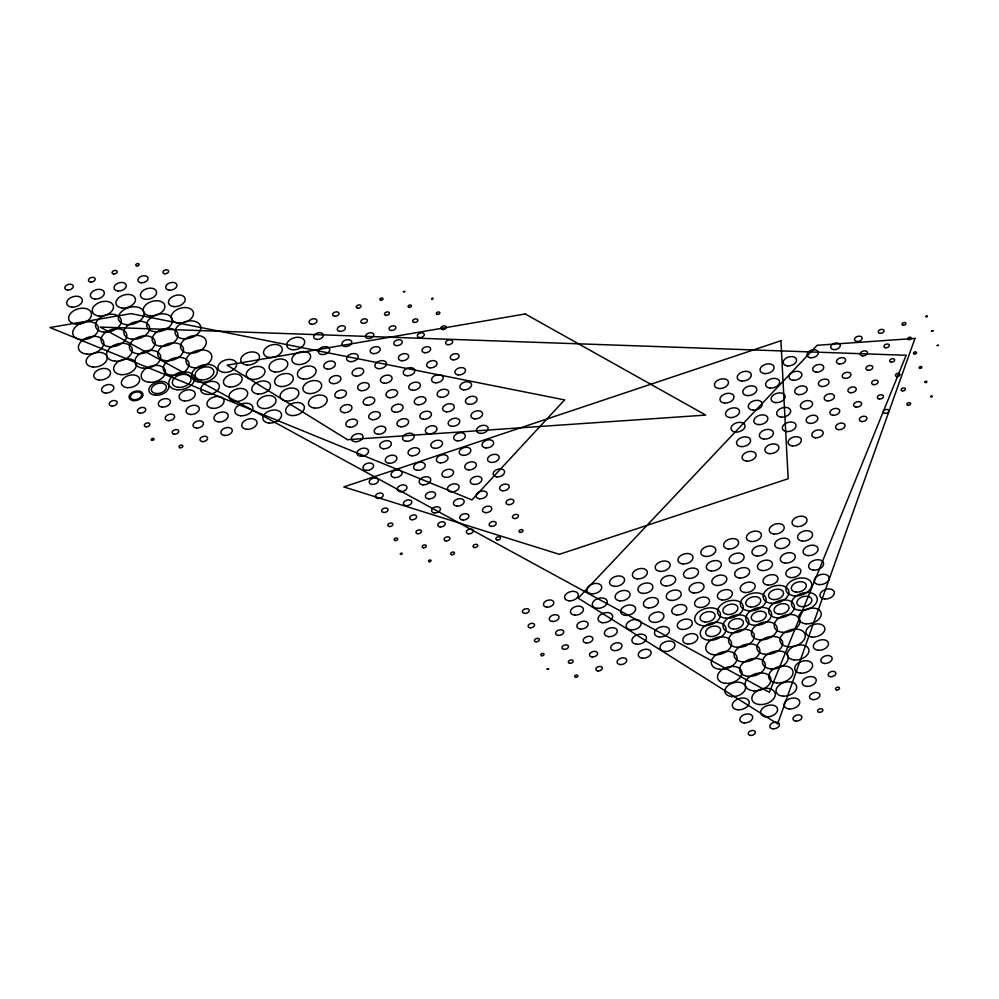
<?xml version="1.0" encoding="UTF-8"?>
<svg xmlns="http://www.w3.org/2000/svg" width="999" height="999" viewBox="0 0 999 999"><rect width="100%" height="100%" fill="white"/><g stroke="black" fill="none" stroke-linecap="round" stroke-linejoin="round"><path stroke-width="1.5" d="M403.434 291.745L405.02 291.458L403.446 291.671M400.312 553.958C403.259 555.981 402.272 550.986 400.324 553.908M431.68 298.801C434.253 300.349 432.942 296.341 431.68 298.801M547.115 669.218L548.751 668.918L547.127 669.13M925.761 316.546C928.258 318.406 927.584 313.848 925.773 316.496M924.899 382.118C927.509 384.428 927.497 378.921 924.899 382.055M931.493 331.044L933.041 330.719L931.493 331.044M930.618 396.603C933.103 398.376 932.367 393.968 930.618 396.553M937.212 345.529L938.386 345.317L937.212 345.529M914.972 338.424L777.634 723.888L578.209 598.151L817.182 345.267L914.972 338.424M906.13 355.282L769.367 692.295L100.212 327.073L906.13 355.282M564.585 399.887L471.953 499.912L49.95 327.535L131.044 313.636L564.585 399.887M780.918 340.746L343.806 486.913L559.328 554.333L788.161 478.746L780.918 340.746M525.224 313.961L227.135 365.172L347.465 439.697L705.756 415.097L525.224 313.961M164.785 273.751A2.935 1.898 -16.2 0 0 168.606 270.991A2.935 1.898 -16.2 0 0 163.961 270.579A2.935 1.898 -16.2 0 0 164.785 273.751M169.343 290.185A5.757 3.721 -16.2 0 0 176.86 284.752A5.757 3.721 -16.2 0 0 167.72 283.941A5.757 3.721 -16.2 0 0 169.343 290.185M173.901 306.606A8.591 5.544 -16.2 0 0 185.115 298.514A8.591 5.544 -16.2 0 0 171.491 297.315A8.591 5.544 -16.2 0 0 173.901 306.606M178.459 323.039A11.414 7.368 -16.2 0 0 193.369 312.275A11.414 7.368 -16.2 0 0 175.262 310.677A11.414 7.368 -16.2 0 0 178.459 323.039M183.379 338.761A13.212 8.529 -16.2 0 0 200.624 326.323A13.212 8.529 -16.2 0 0 179.67 324.463A13.212 8.529 -16.2 0 0 183.379 338.761M188.898 353.284A13.212 8.529 -16.2 0 0 206.144 340.834A13.212 8.529 -16.2 0 0 185.202 338.986A13.212 8.529 -16.2 0 0 188.898 353.284M194.43 367.807A13.212 8.529 -16.2 0 0 211.676 355.357A13.212 8.529 -16.2 0 0 190.722 353.496A13.212 8.529 -16.2 0 0 194.43 367.807M199.962 382.317A13.212 8.529 -16.2 0 0 217.195 369.867A13.212 8.529 -16.2 0 0 196.254 368.019A13.212 8.529 -16.2 0 0 199.962 382.317M136.863 265.896A1.723 1.111 -16.2 0 0 139.098 264.273A1.723 1.111 -16.2 0 0 136.376 264.023A1.723 1.111 -16.2 0 0 136.863 265.896M141.184 282.767A5.22 3.372 -16.2 0 0 148.002 277.859A5.22 3.372 -16.2 0 0 139.723 277.123A5.22 3.372 -16.2 0 0 141.184 282.767M145.667 299.363A8.292 5.357 -16.2 0 0 156.493 291.546A8.292 5.357 -16.2 0 0 143.344 290.384A8.292 5.357 -16.2 0 0 145.667 299.363M150.225 315.784A11.114 7.18 -16.2 0 0 164.735 305.319A11.114 7.18 -16.2 0 0 147.115 303.746A11.114 7.18 -16.2 0 0 150.225 315.784M155.045 331.718A13.212 8.529 -16.2 0 0 172.278 319.268A13.212 8.529 -16.2 0 0 151.336 317.42A13.212 8.529 -16.2 0 0 155.045 331.718M160.564 346.241A13.212 8.529 -16.2 0 0 177.81 333.791A13.212 8.529 -16.2 0 0 156.868 331.93A13.212 8.529 -16.2 0 0 160.564 346.241M166.096 360.751A13.212 8.529 -16.2 0 0 183.341 348.314A13.212 8.529 -16.2 0 0 162.387 346.453A13.212 8.529 -16.2 0 0 166.096 360.751M171.616 375.274A13.212 8.529 -16.2 0 0 188.861 362.824A13.212 8.529 -16.2 0 0 167.919 360.976A13.212 8.529 -16.2 0 0 171.616 375.274M177.148 389.785A13.212 8.529 -16.2 0 0 194.393 377.347A13.212 8.529 -16.2 0 0 173.439 375.487A13.212 8.529 -16.2 0 0 177.148 389.785M113.736 273.976A2.635 1.698 -16.2 0 0 117.17 271.503A2.635 1.698 -16.2 0 0 112.999 271.129A2.635 1.698 -16.2 0 0 113.736 273.976M117.994 290.996A6.331 4.083 -16.2 0 0 126.261 285.027A6.331 4.083 -16.2 0 0 116.221 284.141A6.331 4.083 -16.2 0 0 117.994 290.996M122.265 308.004A10.027 6.469 -16.2 0 0 135.352 298.564A10.027 6.469 -16.2 0 0 119.455 297.153A10.027 6.469 -16.2 0 0 122.265 308.004M126.698 324.675A13.212 8.529 -16.2 0 0 143.943 312.225A13.212 8.529 -16.2 0 0 123.002 310.364A13.212 8.529 -16.2 0 0 126.698 324.675M132.23 339.185A13.212 8.529 -16.2 0 0 149.475 326.748A13.212 8.529 -16.2 0 0 128.521 324.887A13.212 8.529 -16.2 0 0 132.23 339.185M137.762 353.708A13.212 8.529 -16.2 0 0 154.995 341.258A13.212 8.529 -16.2 0 0 134.053 339.41A13.212 8.529 -16.2 0 0 137.762 353.708M143.282 368.231A13.212 8.529 -16.2 0 0 160.527 355.781A13.212 8.529 -16.2 0 0 139.585 353.921A13.212 8.529 -16.2 0 0 143.282 368.231M149.063 382.242A12.475 8.054 -16.2 0 0 165.335 370.492A12.475 8.054 -16.2 0 0 145.567 368.743A12.475 8.054 -16.2 0 0 149.063 382.242M155.357 395.254A10.227 6.606 -16.2 0 0 168.706 385.614A10.227 6.606 -16.2 0 0 152.485 384.178A10.227 6.606 -16.2 0 0 155.357 395.254M90.634 282.03A3.484 2.248 -16.2 0 0 95.18 278.746A3.484 2.248 -16.2 0 0 89.66 278.259A3.484 2.248 -16.2 0 0 90.634 282.03M94.905 299.038A7.18 4.633 -16.2 0 0 104.271 292.27A7.18 4.633 -16.2 0 0 92.882 291.258A7.18 4.633 -16.2 0 0 94.905 299.038M99.163 316.046A10.877 7.018 -16.2 0 0 113.362 305.806A10.877 7.018 -16.2 0 0 96.116 304.27A10.877 7.018 -16.2 0 0 99.163 316.046M103.896 332.143A13.212 8.529 -16.2 0 0 121.141 319.705A13.212 8.529 -16.2 0 0 100.187 317.844A13.212 8.529 -16.2 0 0 103.896 332.143M109.415 346.665A13.212 8.529 -16.2 0 0 126.661 334.215A13.212 8.529 -16.2 0 0 105.719 332.355A13.212 8.529 -16.2 0 0 109.415 346.665M114.947 361.176A13.212 8.529 -16.2 0 0 132.193 348.738A13.212 8.529 -16.2 0 0 111.239 346.878A13.212 8.529 -16.2 0 0 114.947 361.176M121.004 374.637A11.638 7.517 -16.2 0 0 136.201 363.673A11.638 7.517 -16.2 0 0 117.745 362.038A11.638 7.517 -16.2 0 0 121.004 374.637M127.298 387.649A9.403 6.069 -16.2 0 0 139.573 378.783A9.403 6.069 -16.2 0 0 124.663 377.46A9.403 6.069 -16.2 0 0 127.298 387.649M133.591 400.649A7.168 4.62 -16.2 0 0 142.944 393.906A7.168 4.62 -16.2 0 0 131.581 392.894A7.168 4.62 -16.2 0 0 133.591 400.649M67.532 290.072A4.333 2.797 -16.2 0 0 73.189 285.989A4.333 2.797 -16.2 0 0 66.321 285.377A4.333 2.797 -16.2 0 0 67.532 290.072M71.803 307.08A8.029 5.182 -16.2 0 0 82.28 299.513A8.029 5.182 -16.2 0 0 69.543 298.389A8.029 5.182 -16.2 0 0 71.803 307.08M76.061 324.101A11.726 7.567 -16.2 0 0 91.371 313.049A11.726 7.567 -16.2 0 0 72.777 311.401A11.726 7.567 -16.2 0 0 76.061 324.101M81.081 339.61A13.212 8.529 -16.2 0 0 98.327 327.173A13.212 8.529 -16.2 0 0 77.385 325.312A13.212 8.529 -16.2 0 0 81.081 339.61M86.663 354.033A13.049 8.429 -16.2 0 0 103.709 341.733A13.049 8.429 -16.2 0 0 83.004 339.897A13.049 8.429 -16.2 0 0 86.663 354.033M92.957 367.033A10.814 6.981 -16.2 0 0 107.068 356.843A10.814 6.981 -16.2 0 0 89.922 355.332A10.814 6.981 -16.2 0 0 92.957 367.033M99.251 380.045A8.579 5.532 -16.2 0 0 110.439 371.965A8.579 5.532 -16.2 0 0 96.841 370.754A8.579 5.532 -16.2 0 0 99.251 380.045M105.544 393.057A6.344 4.096 -16.2 0 0 113.811 387.075A6.344 4.096 -16.2 0 0 103.759 386.188A6.344 4.096 -16.2 0 0 105.544 393.057M111.826 406.056A4.108 2.647 -16.2 0 0 117.183 402.197A4.108 2.647 -16.2 0 0 110.677 401.623A4.108 2.647 -16.2 0 0 111.826 406.056M292.557 349.737A9.216 5.957 -16.2 0 0 304.595 341.059A9.216 5.957 -16.2 0 0 289.972 339.76A9.216 5.957 -16.2 0 0 292.557 349.737M297.952 364.523A9.603 6.206 -16.2 0 0 310.489 355.469A9.603 6.206 -16.2 0 0 295.267 354.121A9.603 6.206 -16.2 0 0 297.952 364.523M303.484 379.033A9.603 6.206 -16.2 0 0 316.021 369.98A9.603 6.206 -16.2 0 0 300.786 368.631A9.603 6.206 -16.2 0 0 303.484 379.033M309.003 393.556A9.603 6.206 -16.2 0 0 321.553 384.503A9.603 6.206 -16.2 0 0 306.318 383.154A9.603 6.206 -16.2 0 0 309.003 393.556M314.535 408.067A9.603 6.206 -16.2 0 0 327.073 399.026A9.603 6.206 -16.2 0 0 311.838 397.664A9.603 6.206 -16.2 0 0 314.535 408.067M269.618 357.467A9.603 6.206 -16.2 0 0 282.155 348.426A9.603 6.206 -16.2 0 0 266.92 347.065A9.603 6.206 -16.2 0 0 269.618 357.467M275.137 371.99A9.603 6.206 -16.2 0 0 287.687 362.937A9.603 6.206 -16.2 0 0 272.452 361.588A9.603 6.206 -16.2 0 0 275.137 371.99M280.669 386.513A9.603 6.206 -16.2 0 0 293.207 377.46A9.603 6.206 -16.2 0 0 277.984 376.111A9.603 6.206 -16.2 0 0 280.669 386.513M286.201 401.024A9.603 6.206 -16.2 0 0 298.738 391.97A9.603 6.206 -16.2 0 0 283.504 390.621A9.603 6.206 -16.2 0 0 286.201 401.024M291.72 415.547A9.603 6.206 -16.2 0 0 304.27 406.493A9.603 6.206 -16.2 0 0 289.036 405.144A9.603 6.206 -16.2 0 0 291.72 415.547M246.803 364.947A9.603 6.206 -16.2 0 0 259.353 355.894A9.603 6.206 -16.2 0 0 244.118 354.545A9.603 6.206 -16.2 0 0 246.803 364.947M252.335 379.458A9.603 6.206 -16.2 0 0 264.872 370.404A9.603 6.206 -16.2 0 0 249.638 369.056A9.603 6.206 -16.2 0 0 252.335 379.458M257.867 393.981A9.603 6.206 -16.2 0 0 270.404 384.927A9.603 6.206 -16.2 0 0 255.17 383.579A9.603 6.206 -16.2 0 0 257.867 393.981M263.386 408.504A9.603 6.206 -16.2 0 0 275.924 399.45A9.603 6.206 -16.2 0 0 260.702 398.102A9.603 6.206 -16.2 0 0 263.386 408.504M268.918 423.014A9.603 6.206 -16.2 0 0 281.456 413.961A9.603 6.206 -16.2 0 0 266.221 412.612A9.603 6.206 -16.2 0 0 268.918 423.014M224.001 372.415A9.603 6.206 -16.2 0 0 236.538 363.361A9.603 6.206 -16.2 0 0 221.303 362.013A9.603 6.206 -16.2 0 0 224.001 372.415M229.52 386.938A9.603 6.206 -16.2 0 0 242.07 377.884A9.603 6.206 -16.2 0 0 226.835 376.536A9.603 6.206 -16.2 0 0 229.52 386.938M235.052 401.448A9.603 6.206 -16.2 0 0 247.59 392.395A9.603 6.206 -16.2 0 0 232.355 391.046A9.603 6.206 -16.2 0 0 235.052 401.448M240.684 415.759A9.291 5.994 -16.2 0 0 252.809 407.005A9.291 5.994 -16.2 0 0 238.087 405.694A9.291 5.994 -16.2 0 0 240.684 415.759M246.703 429.308A7.855 5.07 -16.2 0 0 256.955 421.903A7.855 5.07 -16.2 0 0 244.505 420.804A7.855 5.07 -16.2 0 0 246.703 429.308M201.186 379.882A9.603 6.206 -16.2 0 0 213.724 370.841A9.603 6.206 -16.2 0 0 198.501 369.48A9.603 6.206 -16.2 0 0 201.186 379.882M206.718 394.405A9.603 6.206 -16.2 0 0 219.256 385.352A9.603 6.206 -16.2 0 0 204.021 384.003A9.603 6.206 -16.2 0 0 206.718 394.405M212.537 408.354A8.754 5.657 -16.2 0 0 223.963 400.099A8.754 5.657 -16.2 0 0 210.077 398.863A8.754 5.657 -16.2 0 0 212.537 408.354M218.544 421.903A7.33 4.733 -16.2 0 0 228.109 414.997A7.33 4.733 -16.2 0 0 216.496 413.973A7.33 4.733 -16.2 0 0 218.544 421.903M224.563 435.452A5.894 3.796 -16.2 0 0 232.255 429.907A5.894 3.796 -16.2 0 0 222.914 429.071A5.894 3.796 -16.2 0 0 224.563 435.452M178.384 387.362A9.603 6.206 -16.2 0 0 190.921 378.309A9.603 6.206 -16.2 0 0 175.687 376.96A9.603 6.206 -16.2 0 0 178.384 387.362M184.378 400.949A8.229 5.307 -16.2 0 0 195.117 393.194A8.229 5.307 -16.2 0 0 182.068 392.033A8.229 5.307 -16.2 0 0 184.378 400.949M190.397 414.498A6.793 4.383 -16.2 0 0 199.263 408.091A6.793 4.383 -16.2 0 0 188.486 407.142A6.793 4.383 -16.2 0 0 190.397 414.498M196.416 428.047A5.357 3.459 -16.2 0 0 203.409 423.002A5.357 3.459 -16.2 0 0 194.905 422.24A5.357 3.459 -16.2 0 0 196.416 428.047M202.422 441.595A3.921 2.535 -16.2 0 0 207.555 437.899A3.921 2.535 -16.2 0 0 201.323 437.35A3.921 2.535 -16.2 0 0 202.422 441.595M156.219 393.544A7.705 4.97 -16.2 0 0 166.271 386.288A7.705 4.97 -16.2 0 0 154.058 385.202A7.705 4.97 -16.2 0 0 156.219 393.544M162.238 407.093A6.269 4.046 -16.2 0 0 170.417 401.186A6.269 4.046 -16.2 0 0 160.477 400.312A6.269 4.046 -16.2 0 0 162.238 407.093M168.257 420.641A4.833 3.122 -16.2 0 0 174.563 416.096A4.833 3.122 -16.2 0 0 166.895 415.409A4.833 3.122 -16.2 0 0 168.257 420.641M174.276 434.19A3.397 2.198 -16.2 0 0 178.709 430.994A3.397 2.198 -16.2 0 0 173.314 430.519A3.397 2.198 -16.2 0 0 174.276 434.19M180.295 447.739A1.961 1.261 -16.2 0 0 182.854 445.891A1.961 1.261 -16.2 0 0 179.733 445.616A1.961 1.261 -16.2 0 0 180.295 447.739M134.078 399.687A5.732 3.696 -16.2 0 0 141.571 394.28A5.732 3.696 -16.2 0 0 132.48 393.481A5.732 3.696 -16.2 0 0 134.078 399.687M140.097 413.236A4.296 2.772 -16.2 0 0 145.717 409.19A4.296 2.772 -16.2 0 0 138.898 408.579A4.296 2.772 -16.2 0 0 140.097 413.236M146.116 426.785A2.872 1.848 -16.2 0 0 149.862 424.088A2.872 1.848 -16.2 0 0 145.317 423.688A2.872 1.848 -16.2 0 0 146.116 426.785M152.135 440.334A1.436 0.924 -16.2 0 0 154.008 438.986A1.436 0.924 -16.2 0 0 151.736 438.786A1.436 0.924 -16.2 0 0 152.135 440.334M437.475 314.435A1.823 1.174 -16.2 0 0 439.847 312.712A1.823 1.174 -16.2 0 0 436.963 312.462A1.823 1.174 -16.2 0 0 437.475 314.435M442.682 329.57A2.735 1.761 -16.2 0 0 446.253 326.985A2.735 1.761 -16.2 0 0 441.92 326.611A2.735 1.761 -16.2 0 0 442.682 329.57M447.902 344.705A3.646 2.36 -16.2 0 0 452.659 341.258A3.646 2.36 -16.2 0 0 446.878 340.746A3.646 2.36 -16.2 0 0 447.902 344.705M453.121 359.84A4.558 2.947 -16.2 0 0 459.065 355.544A4.558 2.947 -16.2 0 0 451.835 354.895A4.558 2.947 -16.2 0 0 453.121 359.84M458.329 374.962A5.47 3.534 -16.2 0 0 465.472 369.817A5.47 3.534 -16.2 0 0 456.793 369.043A5.47 3.534 -16.2 0 0 458.329 374.962M463.673 389.847A6.006 3.871 -16.2 0 0 471.516 384.19A6.006 3.871 -16.2 0 0 462 383.341A6.006 3.871 -16.2 0 0 463.673 389.847M469.205 404.358A6.006 3.871 -16.2 0 0 477.047 398.701A6.006 3.871 -16.2 0 0 467.52 397.864A6.006 3.871 -16.2 0 0 469.205 404.358M474.725 418.881A6.006 3.871 -16.2 0 0 482.567 413.224A6.006 3.871 -16.2 0 0 473.051 412.375A6.006 3.871 -16.2 0 0 474.725 418.881M480.257 433.404A6.006 3.871 -16.2 0 0 488.099 427.747A6.006 3.871 -16.2 0 0 478.571 426.898A6.006 3.871 -16.2 0 0 480.257 433.404M485.789 447.914A6.006 3.871 -16.2 0 0 493.618 442.257A6.006 3.871 -16.2 0 0 484.103 441.421A6.006 3.871 -16.2 0 0 485.789 447.914M491.308 462.437A6.006 3.871 -16.2 0 0 499.15 456.78A6.006 3.871 -16.2 0 0 489.635 455.931A6.006 3.871 -16.2 0 0 491.308 462.437M496.878 476.885A5.907 3.809 -16.2 0 0 504.582 471.328A5.907 3.809 -16.2 0 0 495.217 470.492A5.907 3.809 -16.2 0 0 496.878 476.885M502.722 490.771A4.97 3.209 -16.2 0 0 509.203 486.088A4.97 3.209 -16.2 0 0 501.323 485.389A4.97 3.209 -16.2 0 0 502.722 490.771M508.566 504.657A4.033 2.597 -16.2 0 0 513.836 500.861A4.033 2.597 -16.2 0 0 507.442 500.287A4.033 2.597 -16.2 0 0 508.566 504.657M514.41 518.543A3.097 1.998 -16.2 0 0 518.456 515.634A3.097 1.998 -16.2 0 0 513.548 515.197A3.097 1.998 -16.2 0 0 514.41 518.543M520.304 532.355A2.048 1.324 -16.2 0 0 522.976 530.419A2.048 1.324 -16.2 0 0 519.717 530.132A2.048 1.324 -16.2 0 0 520.304 532.355M409.165 307.317A1.723 1.111 -16.2 0 0 411.426 305.694A1.723 1.111 -16.2 0 0 408.678 305.457A1.723 1.111 -16.2 0 0 409.165 307.317M414.385 322.452A2.635 1.698 -16.2 0 0 417.832 319.967A2.635 1.698 -16.2 0 0 413.636 319.593A2.635 1.698 -16.2 0 0 414.385 322.452M419.592 337.587A3.546 2.298 -16.2 0 0 424.238 334.24A3.546 2.298 -16.2 0 0 418.606 333.741A3.546 2.298 -16.2 0 0 419.592 337.587M424.812 352.722A4.471 2.885 -16.2 0 0 430.644 348.514A4.471 2.885 -16.2 0 0 423.564 347.889A4.471 2.885 -16.2 0 0 424.812 352.722M430.032 367.857A5.382 3.472 -16.2 0 0 437.05 362.787A5.382 3.472 -16.2 0 0 428.521 362.038A5.382 3.472 -16.2 0 0 430.032 367.857M435.339 382.804A6.006 3.871 -16.2 0 0 443.181 377.147A6.006 3.871 -16.2 0 0 433.653 376.298A6.006 3.871 -16.2 0 0 435.339 382.804M440.871 397.315A6.006 3.871 -16.2 0 0 448.701 391.658A6.006 3.871 -16.2 0 0 439.185 390.821A6.006 3.871 -16.2 0 0 440.871 397.315M446.391 411.838A6.006 3.871 -16.2 0 0 454.233 406.181A6.006 3.871 -16.2 0 0 444.717 405.332A6.006 3.871 -16.2 0 0 446.391 411.838M451.923 426.348A6.006 3.871 -16.2 0 0 459.765 420.691A6.006 3.871 -16.2 0 0 450.237 419.855A6.006 3.871 -16.2 0 0 451.923 426.348M457.442 440.871A6.006 3.871 -16.2 0 0 465.284 435.214A6.006 3.871 -16.2 0 0 455.769 434.365A6.006 3.871 -16.2 0 0 457.442 440.871M462.974 455.394A6.006 3.871 -16.2 0 0 470.816 449.737A6.006 3.871 -16.2 0 0 461.288 448.888A6.006 3.871 -16.2 0 0 462.974 455.394M468.506 469.905A6.006 3.871 -16.2 0 0 476.336 464.248A6.006 3.871 -16.2 0 0 466.82 463.411A6.006 3.871 -16.2 0 0 468.506 469.905M474.026 484.428A6.006 3.871 -16.2 0 0 481.868 478.771A6.006 3.871 -16.2 0 0 472.352 477.922A6.006 3.871 -16.2 0 0 474.026 484.428M479.645 498.776A5.757 3.721 -16.2 0 0 487.15 493.356A5.757 3.721 -16.2 0 0 478.034 492.544A5.757 3.721 -16.2 0 0 479.645 498.776M485.502 512.637A4.783 3.084 -16.2 0 0 491.745 508.129A4.783 3.084 -16.2 0 0 484.153 507.455A4.783 3.084 -16.2 0 0 485.502 512.637M491.421 526.373A3.634 2.348 -16.2 0 0 496.166 522.952A3.634 2.348 -16.2 0 0 490.409 522.452A3.634 2.348 -16.2 0 0 491.421 526.373M497.365 540.084A2.435 1.573 -16.2 0 0 500.536 537.799A2.435 1.573 -16.2 0 0 496.678 537.45A2.435 1.573 -16.2 0 0 497.365 540.084M380.856 300.212A1.636 1.049 -16.2 0 0 382.992 298.676A1.636 1.049 -16.2 0 0 380.407 298.439A1.636 1.049 -16.2 0 0 380.856 300.212M386.076 315.347A2.547 1.648 -16.2 0 0 389.398 312.949A2.547 1.648 -16.2 0 0 385.364 312.587A2.547 1.648 -16.2 0 0 386.076 315.347M391.296 330.482A3.459 2.235 -16.2 0 0 395.804 327.222A3.459 2.235 -16.2 0 0 390.322 326.735A3.459 2.235 -16.2 0 0 391.296 330.482M396.503 345.617A4.371 2.822 -16.2 0 0 402.21 341.496A4.371 2.822 -16.2 0 0 395.279 340.884A4.371 2.822 -16.2 0 0 396.503 345.617M401.723 360.751A5.282 3.409 -16.2 0 0 408.616 355.769A5.282 3.409 -16.2 0 0 400.249 355.032A5.282 3.409 -16.2 0 0 401.723 360.751M407.005 375.749A6.006 3.871 -16.2 0 0 414.847 370.092A6.006 3.871 -16.2 0 0 405.319 369.255A6.006 3.871 -16.2 0 0 407.005 375.749M412.525 390.272A6.006 3.871 -16.2 0 0 420.367 384.615A6.006 3.871 -16.2 0 0 410.851 383.766A6.006 3.871 -16.2 0 0 412.525 390.272M418.057 404.795A6.006 3.871 -16.2 0 0 425.899 399.138A6.006 3.871 -16.2 0 0 416.371 398.289A6.006 3.871 -16.2 0 0 418.057 404.795M423.588 419.305A6.006 3.871 -16.2 0 0 431.418 413.648A6.006 3.871 -16.2 0 0 421.903 412.812A6.006 3.871 -16.2 0 0 423.588 419.305M429.108 433.828A6.006 3.871 -16.2 0 0 436.95 428.171A6.006 3.871 -16.2 0 0 427.435 427.322A6.006 3.871 -16.2 0 0 429.108 433.828M434.64 448.339A6.006 3.871 -16.2 0 0 442.482 442.682A6.006 3.871 -16.2 0 0 432.954 441.845A6.006 3.871 -16.2 0 0 434.64 448.339M440.159 462.862A6.006 3.871 -16.2 0 0 448.002 457.205A6.006 3.871 -16.2 0 0 438.486 456.356A6.006 3.871 -16.2 0 0 440.159 462.862M445.691 477.385A6.006 3.871 -16.2 0 0 453.534 471.728A6.006 3.871 -16.2 0 0 444.006 470.879A6.006 3.871 -16.2 0 0 445.691 477.385M451.223 491.895A6.006 3.871 -16.2 0 0 459.053 486.238A6.006 3.871 -16.2 0 0 449.538 485.402A6.006 3.871 -16.2 0 0 451.223 491.895M456.905 506.106A5.544 3.584 -16.2 0 0 464.135 500.886A5.544 3.584 -16.2 0 0 455.357 500.099A5.544 3.584 -16.2 0 0 456.905 506.106M462.712 520.067A4.733 3.047 -16.2 0 0 468.881 515.621A4.733 3.047 -16.2 0 0 461.388 514.947A4.733 3.047 -16.2 0 0 462.712 520.067M468.618 533.828A3.596 2.323 -16.2 0 0 473.326 530.432A3.596 2.323 -16.2 0 0 467.619 529.932A3.596 2.323 -16.2 0 0 468.618 533.828M474.562 547.539A2.41 1.561 -16.2 0 0 477.697 545.267A2.41 1.561 -16.2 0 0 473.876 544.93A2.41 1.561 -16.2 0 0 474.562 547.539M357.779 308.229A2.448 1.586 -16.2 0 0 360.976 305.931A2.448 1.586 -16.2 0 0 357.093 305.582A2.448 1.586 -16.2 0 0 357.779 308.229M362.987 323.364A3.359 2.173 -16.2 0 0 367.37 320.204A3.359 2.173 -16.2 0 0 362.05 319.73A3.359 2.173 -16.2 0 0 362.987 323.364M368.206 338.499A4.271 2.76 -16.2 0 0 373.776 334.478A4.271 2.76 -16.2 0 0 367.008 333.878A4.271 2.76 -16.2 0 0 368.206 338.499M373.426 353.634A5.182 3.347 -16.2 0 0 380.182 348.751A5.182 3.347 -16.2 0 0 371.965 348.027A5.182 3.347 -16.2 0 0 373.426 353.634M378.671 368.706A6.006 3.871 -16.2 0 0 386.501 363.049A6.006 3.871 -16.2 0 0 376.985 362.2A6.006 3.871 -16.2 0 0 378.671 368.706M384.19 383.229A6.006 3.871 -16.2 0 0 392.033 377.572A6.006 3.871 -16.2 0 0 382.517 376.723A6.006 3.871 -16.2 0 0 384.19 383.229M389.722 397.739A6.006 3.871 -16.2 0 0 397.565 392.083A6.006 3.871 -16.2 0 0 388.037 391.246A6.006 3.871 -16.2 0 0 389.722 397.739M395.242 412.262A6.006 3.871 -16.2 0 0 403.084 406.605A6.006 3.871 -16.2 0 0 393.569 405.756A6.006 3.871 -16.2 0 0 395.242 412.262M400.774 426.773A6.006 3.871 -16.2 0 0 408.616 421.116A6.006 3.871 -16.2 0 0 399.088 420.279A6.006 3.871 -16.2 0 0 400.774 426.773M406.306 441.296A6.006 3.871 -16.2 0 0 414.135 435.639A6.006 3.871 -16.2 0 0 404.62 434.79A6.006 3.871 -16.2 0 0 406.306 441.296M411.825 455.819A6.006 3.871 -16.2 0 0 419.667 450.162A6.006 3.871 -16.2 0 0 410.152 449.313A6.006 3.871 -16.2 0 0 411.825 455.819M417.357 470.329A6.006 3.871 -16.2 0 0 425.199 464.672A6.006 3.871 -16.2 0 0 415.671 463.836A6.006 3.871 -16.2 0 0 417.357 470.329M422.889 484.852A6.006 3.871 -16.2 0 0 430.719 479.195A6.006 3.871 -16.2 0 0 421.203 478.346A6.006 3.871 -16.2 0 0 422.889 484.852M428.658 498.876A5.282 3.409 -16.2 0 0 435.552 493.906A5.282 3.409 -16.2 0 0 427.185 493.169A5.282 3.409 -16.2 0 0 428.658 498.876M434.428 512.912A4.558 2.947 -16.2 0 0 440.384 508.616A4.558 2.947 -16.2 0 0 433.154 507.979A4.558 2.947 -16.2 0 0 434.428 512.912M440.209 526.935A3.834 2.473 -16.2 0 0 445.217 523.326A3.834 2.473 -16.2 0 0 439.135 522.789A3.834 2.473 -16.2 0 0 440.209 526.935M446.016 540.909A3.022 1.948 -16.2 0 0 449.95 538.061A3.022 1.948 -16.2 0 0 445.167 537.637A3.022 1.948 -16.2 0 0 446.016 540.909M451.885 554.732A1.998 1.286 -16.2 0 0 454.495 552.859A1.998 1.286 -16.2 0 0 451.323 552.572A1.998 1.286 -16.2 0 0 451.885 554.732M334.69 316.258A3.259 2.11 -16.2 0 0 338.948 313.187A3.259 2.11 -16.2 0 0 333.766 312.724A3.259 2.11 -16.2 0 0 334.69 316.258M339.897 331.393A4.171 2.697 -16.2 0 0 345.354 327.46A4.171 2.697 -16.2 0 0 338.736 326.873A4.171 2.697 -16.2 0 0 339.897 331.393M345.117 346.528A5.095 3.284 -16.2 0 0 351.76 341.733A5.095 3.284 -16.2 0 0 343.693 341.021A5.095 3.284 -16.2 0 0 345.117 346.528M350.324 361.663A6.006 3.871 -16.2 0 0 358.166 356.006A6.006 3.871 -16.2 0 0 348.651 355.157A6.006 3.871 -16.2 0 0 350.324 361.663M355.856 376.173A6.006 3.871 -16.2 0 0 363.698 370.517A6.006 3.871 -16.2 0 0 354.17 369.68A6.006 3.871 -16.2 0 0 355.856 376.173M361.388 390.696A6.006 3.871 -16.2 0 0 369.218 385.04A6.006 3.871 -16.2 0 0 359.702 384.19A6.006 3.871 -16.2 0 0 361.388 390.696M366.908 405.219A6.006 3.871 -16.2 0 0 374.75 399.563A6.006 3.871 -16.2 0 0 365.234 398.713A6.006 3.871 -16.2 0 0 366.908 405.219M372.44 419.73A6.006 3.871 -16.2 0 0 380.282 414.073A6.006 3.871 -16.2 0 0 370.754 413.236A6.006 3.871 -16.2 0 0 372.44 419.73M377.959 434.253A6.006 3.871 -16.2 0 0 385.801 428.596A6.006 3.871 -16.2 0 0 376.286 427.747A6.006 3.871 -16.2 0 0 377.959 434.253M383.491 448.763A6.006 3.871 -16.2 0 0 391.333 443.106A6.006 3.871 -16.2 0 0 381.805 442.27A6.006 3.871 -16.2 0 0 383.491 448.763M389.023 463.286A6.006 3.871 -16.2 0 0 396.853 457.629A6.006 3.871 -16.2 0 0 387.337 456.78A6.006 3.871 -16.2 0 0 389.023 463.286M394.642 477.622A5.732 3.696 -16.2 0 0 402.122 472.215A5.732 3.696 -16.2 0 0 393.032 471.416A5.732 3.696 -16.2 0 0 394.642 477.622M400.412 491.658A5.007 3.234 -16.2 0 0 406.955 486.925A5.007 3.234 -16.2 0 0 399.013 486.226A5.007 3.234 -16.2 0 0 400.412 491.658M406.181 505.681A4.296 2.772 -16.2 0 0 411.788 501.648A4.296 2.772 -16.2 0 0 404.982 501.036A4.296 2.772 -16.2 0 0 406.181 505.681M411.963 519.717A3.571 2.298 -16.2 0 0 416.62 516.358A3.571 2.298 -16.2 0 0 410.964 515.846A3.571 2.298 -16.2 0 0 411.963 519.717M417.732 533.741A2.847 1.836 -16.2 0 0 421.453 531.068A2.847 1.836 -16.2 0 0 416.933 530.669A2.847 1.836 -16.2 0 0 417.732 533.741M423.514 547.777A2.123 1.374 -16.2 0 0 426.286 545.779A2.123 1.374 -16.2 0 0 422.914 545.479A2.123 1.374 -16.2 0 0 423.514 547.777M429.32 561.738A1.286 0.837 -16.2 0 0 431.006 560.514A1.286 0.837 -16.2 0 0 428.958 560.339A1.286 0.837 -16.2 0 0 429.32 561.738M311.601 324.275A4.083 2.635 -16.2 0 0 316.92 320.442A4.083 2.635 -16.2 0 0 310.452 319.867A4.083 2.635 -16.2 0 0 311.601 324.275M316.808 339.41A4.995 3.222 -16.2 0 0 323.326 334.715A4.995 3.222 -16.2 0 0 315.409 334.003A4.995 3.222 -16.2 0 0 316.808 339.41M322.028 354.545A5.907 3.809 -16.2 0 0 329.732 348.988A5.907 3.809 -16.2 0 0 320.379 348.151A5.907 3.809 -16.2 0 0 322.028 354.545M327.522 369.131A6.006 3.871 -16.2 0 0 335.364 363.474A6.006 3.871 -16.2 0 0 325.836 362.637A6.006 3.871 -16.2 0 0 327.522 369.131M333.042 383.653A6.006 3.871 -16.2 0 0 340.884 377.997A6.006 3.871 -16.2 0 0 331.368 377.147A6.006 3.871 -16.2 0 0 333.042 383.653M338.574 398.164A6.006 3.871 -16.2 0 0 346.416 392.507A6.006 3.871 -16.2 0 0 336.888 391.67A6.006 3.871 -16.2 0 0 338.574 398.164M344.106 412.687A6.006 3.871 -16.2 0 0 351.935 407.03A6.006 3.871 -16.2 0 0 342.42 406.181A6.006 3.871 -16.2 0 0 344.106 412.687M349.625 427.21A6.006 3.871 -16.2 0 0 357.467 421.553A6.006 3.871 -16.2 0 0 347.952 420.704A6.006 3.871 -16.2 0 0 349.625 427.21M355.157 441.72A6.006 3.871 -16.2 0 0 362.999 436.063A6.006 3.871 -16.2 0 0 353.471 435.227A6.006 3.871 -16.2 0 0 355.157 441.72M360.689 456.243A6.006 3.871 -16.2 0 0 368.519 450.586A6.006 3.871 -16.2 0 0 359.003 449.737A6.006 3.871 -16.2 0 0 360.689 456.243M366.396 470.392A5.47 3.534 -16.2 0 0 373.526 465.247A5.47 3.534 -16.2 0 0 364.86 464.473A5.47 3.534 -16.2 0 0 366.396 470.392M372.165 484.428A4.745 3.059 -16.2 0 0 378.359 479.957A4.745 3.059 -16.2 0 0 370.841 479.295A4.745 3.059 -16.2 0 0 372.165 484.428M377.947 498.451A4.021 2.597 -16.2 0 0 383.191 494.667A4.021 2.597 -16.2 0 0 376.81 494.105A4.021 2.597 -16.2 0 0 377.947 498.451M383.716 512.487A3.297 2.135 -16.2 0 0 388.024 509.378A3.297 2.135 -16.2 0 0 382.792 508.916A3.297 2.135 -16.2 0 0 383.716 512.487M389.485 526.523A2.585 1.661 -16.2 0 0 392.857 524.088A2.585 1.661 -16.2 0 0 388.761 523.726A2.585 1.661 -16.2 0 0 389.485 526.523M395.267 540.546A1.861 1.199 -16.2 0 0 397.689 538.798A1.861 1.199 -16.2 0 0 394.742 538.536A1.861 1.199 -16.2 0 0 395.267 540.546M794.33 595.829A13.212 8.529 -16.2 0 0 811.563 583.391A13.212 8.529 -16.2 0 0 790.621 581.53A13.212 8.529 -16.2 0 0 794.33 595.829M799.849 610.352A13.212 8.529 -16.2 0 0 817.095 597.902A13.212 8.529 -16.2 0 0 796.153 596.053A13.212 8.529 -16.2 0 0 799.849 610.352M805.918 623.788A11.613 7.492 -16.2 0 0 821.078 612.849A11.613 7.492 -16.2 0 0 802.672 611.213A11.613 7.492 -16.2 0 0 805.918 623.788M812.1 637.012A9.703 6.256 -16.2 0 0 824.762 627.884A9.703 6.256 -16.2 0 0 809.39 626.51A9.703 6.256 -16.2 0 0 812.1 637.012M818.281 650.249A7.792 5.032 -16.2 0 0 828.446 642.906A7.792 5.032 -16.2 0 0 816.108 641.808A7.792 5.032 -16.2 0 0 818.281 650.249M824.462 663.473A5.869 3.796 -16.2 0 0 832.13 657.941A5.869 3.796 -16.2 0 0 822.814 657.117A5.869 3.796 -16.2 0 0 824.462 663.473M830.644 676.698A3.959 2.56 -16.2 0 0 835.813 672.964A3.959 2.56 -16.2 0 0 829.532 672.414A3.959 2.56 -16.2 0 0 830.644 676.698M836.825 689.922A2.048 1.324 -16.2 0 0 839.497 687.999A2.048 1.324 -16.2 0 0 836.25 687.712A2.048 1.324 -16.2 0 0 836.825 689.922M771.515 603.309A13.212 8.529 -16.2 0 0 788.76 590.859A13.212 8.529 -16.2 0 0 767.806 588.998A13.212 8.529 -16.2 0 0 771.515 603.309M777.047 617.819A13.212 8.529 -16.2 0 0 794.28 605.382A13.212 8.529 -16.2 0 0 773.338 603.521A13.212 8.529 -16.2 0 0 777.047 617.819M782.567 632.342A13.212 8.529 -16.2 0 0 799.812 619.892A13.212 8.529 -16.2 0 0 778.87 618.044A13.212 8.529 -16.2 0 0 782.567 632.342M788.161 646.728A13.012 8.404 -16.2 0 0 805.144 634.465A13.012 8.404 -16.2 0 0 784.515 632.642A13.012 8.404 -16.2 0 0 788.161 646.728M794.342 659.952A11.101 7.168 -16.2 0 0 808.828 649.5A11.101 7.168 -16.2 0 0 791.233 647.939A11.101 7.168 -16.2 0 0 794.342 659.952M800.524 673.176A9.191 5.932 -16.2 0 0 812.512 664.522A9.191 5.932 -16.2 0 0 797.951 663.236A9.191 5.932 -16.2 0 0 800.524 673.176M806.705 686.4A7.28 4.695 -16.2 0 0 816.195 679.557A7.28 4.695 -16.2 0 0 804.67 678.533A7.28 4.695 -16.2 0 0 806.705 686.4M812.886 699.625A5.345 3.447 -16.2 0 0 819.867 694.592A5.345 3.447 -16.2 0 0 811.388 693.83A5.345 3.447 -16.2 0 0 812.886 699.625M819.305 712.374A2.735 1.761 -16.2 0 0 822.876 709.802A2.735 1.761 -16.2 0 0 818.543 709.415A2.735 1.761 -16.2 0 0 819.305 712.374M748.701 610.776A13.212 8.529 -16.2 0 0 765.946 598.326A13.212 8.529 -16.2 0 0 745.004 596.478A13.212 8.529 -16.2 0 0 748.701 610.776M754.233 625.299A13.212 8.529 -16.2 0 0 771.478 612.849A13.212 8.529 -16.2 0 0 750.524 610.988A13.212 8.529 -16.2 0 0 754.233 625.299M759.764 639.81A13.212 8.529 -16.2 0 0 776.997 627.372A13.212 8.529 -16.2 0 0 756.056 625.511A13.212 8.529 -16.2 0 0 759.764 639.81M765.284 654.333A13.212 8.529 -16.2 0 0 782.529 641.882A13.212 8.529 -16.2 0 0 761.588 640.022A13.212 8.529 -16.2 0 0 765.284 654.333M770.816 668.843A13.212 8.529 -16.2 0 0 788.061 656.405A13.212 8.529 -16.2 0 0 767.107 654.545A13.212 8.529 -16.2 0 0 770.816 668.843M776.585 682.891A12.5 8.067 -16.2 0 0 792.894 671.116A12.5 8.067 -16.2 0 0 773.076 669.355A12.5 8.067 -16.2 0 0 776.585 682.891M782.766 696.116A10.589 6.831 -16.2 0 0 796.578 686.138A10.589 6.831 -16.2 0 0 779.794 684.652A10.589 6.831 -16.2 0 0 782.766 696.116M789.148 708.94A8.079 5.207 -16.2 0 0 799.687 701.323A8.079 5.207 -16.2 0 0 786.887 700.199A8.079 5.207 -16.2 0 0 789.148 708.94M795.866 721.103A4.595 2.96 -16.2 0 0 801.86 716.783A4.595 2.96 -16.2 0 0 794.58 716.133A4.595 2.96 -16.2 0 0 795.866 721.103M725.898 618.244A13.212 8.529 -16.2 0 0 743.144 605.806A13.212 8.529 -16.2 0 0 722.19 603.945A13.212 8.529 -16.2 0 0 725.898 618.244M731.418 632.767A13.212 8.529 -16.2 0 0 748.663 620.317A13.212 8.529 -16.2 0 0 727.722 618.468A13.212 8.529 -16.2 0 0 731.418 632.767M736.95 647.29A13.212 8.529 -16.2 0 0 754.195 634.84A13.212 8.529 -16.2 0 0 733.254 632.979A13.212 8.529 -16.2 0 0 736.95 647.29M742.482 661.8A13.212 8.529 -16.2 0 0 759.715 649.362A13.212 8.529 -16.2 0 0 738.773 647.502A13.212 8.529 -16.2 0 0 742.482 661.8M748.001 676.323A13.212 8.529 -16.2 0 0 765.246 663.873A13.212 8.529 -16.2 0 0 744.305 662.012A13.212 8.529 -16.2 0 0 748.001 676.323M753.533 690.833A13.212 8.529 -16.2 0 0 770.778 678.396A13.212 8.529 -16.2 0 0 749.824 676.535A13.212 8.529 -16.2 0 0 753.533 690.833M759.477 704.532A12 7.742 -16.2 0 0 775.124 693.231A12 7.742 -16.2 0 0 756.106 691.545A12 7.742 -16.2 0 0 759.477 704.532M766.121 716.845A8.716 5.632 -16.2 0 0 777.497 708.628A8.716 5.632 -16.2 0 0 763.673 707.404A8.716 5.632 -16.2 0 0 766.121 716.845M772.926 728.82A4.958 3.197 -16.2 0 0 779.407 724.15A4.958 3.197 -16.2 0 0 771.54 723.451A4.958 3.197 -16.2 0 0 772.926 728.82M703.084 625.724A13.212 8.529 -16.2 0 0 720.329 613.274A13.212 8.529 -16.2 0 0 699.387 611.413A13.212 8.529 -16.2 0 0 703.084 625.724M708.616 640.234A13.212 8.529 -16.2 0 0 725.861 627.797A13.212 8.529 -16.2 0 0 704.907 625.936A13.212 8.529 -16.2 0 0 708.616 640.234M714.135 654.757A13.212 8.529 -16.2 0 0 731.38 642.307A13.212 8.529 -16.2 0 0 710.439 640.459A13.212 8.529 -16.2 0 0 714.135 654.757M719.667 669.28A13.212 8.529 -16.2 0 0 736.912 656.83A13.212 8.529 -16.2 0 0 715.971 654.969A13.212 8.529 -16.2 0 0 719.667 669.28M725.436 683.316A12.512 8.079 -16.2 0 0 741.758 671.54A12.512 8.079 -16.2 0 0 721.927 669.78A12.512 8.079 -16.2 0 0 725.436 683.316M731.618 696.54A10.589 6.843 -16.2 0 0 745.441 686.563A10.589 6.843 -16.2 0 0 728.646 685.077A10.589 6.843 -16.2 0 0 731.618 696.54M737.799 709.777A8.679 5.607 -16.2 0 0 749.125 701.598A8.679 5.607 -16.2 0 0 735.364 700.374A8.679 5.607 -16.2 0 0 737.799 709.777M744.018 722.914A6.643 4.283 -16.2 0 0 752.684 716.658A6.643 4.283 -16.2 0 0 742.157 715.721A6.643 4.283 -16.2 0 0 744.018 722.914M750.561 735.426A3.659 2.36 -16.2 0 0 755.344 731.967A3.659 2.36 -16.2 0 0 749.537 731.455A3.659 2.36 -16.2 0 0 750.561 735.426M903.258 325.224A1.986 1.274 -16.2 0 0 905.843 323.364A1.986 1.274 -16.2 0 0 902.709 323.077A1.986 1.274 -16.2 0 0 903.258 325.224M908.853 339.61A1.786 1.149 -16.2 0 0 911.175 337.937A1.786 1.149 -16.2 0 0 908.353 337.687A1.786 1.149 -16.2 0 0 908.853 339.61M914.447 353.996A1.586 1.024 -16.2 0 0 916.508 352.51A1.586 1.024 -16.2 0 0 914.01 352.285A1.586 1.024 -16.2 0 0 914.447 353.996M920.042 368.381A1.386 0.887 -16.2 0 0 921.852 367.07A1.386 0.887 -16.2 0 0 919.654 366.883A1.386 0.887 -16.2 0 0 920.042 368.381M880.119 333.366A2.96 1.911 -16.2 0 0 883.978 330.569A2.96 1.911 -16.2 0 0 879.282 330.157A2.96 1.911 -16.2 0 0 880.119 333.366M885.713 347.739A2.76 1.786 -16.2 0 0 889.31 345.142A2.76 1.786 -16.2 0 0 884.939 344.755A2.76 1.786 -16.2 0 0 885.713 347.739M891.308 362.125A2.56 1.648 -16.2 0 0 894.642 359.715A2.56 1.648 -16.2 0 0 890.584 359.353A2.56 1.648 -16.2 0 0 891.308 362.125M896.902 376.511A2.36 1.523 -16.2 0 0 899.974 374.288A2.36 1.523 -16.2 0 0 896.24 373.951A2.36 1.523 -16.2 0 0 896.902 376.511M902.497 390.884A2.16 1.399 -16.2 0 0 905.319 388.861A2.16 1.399 -16.2 0 0 901.897 388.549A2.16 1.399 -16.2 0 0 902.497 390.884M908.091 405.269A1.961 1.261 -16.2 0 0 910.651 403.434A1.961 1.261 -16.2 0 0 907.542 403.159A1.961 1.261 -16.2 0 0 908.091 405.269M856.967 341.496A3.934 2.547 -16.2 0 0 862.112 337.787A3.934 2.547 -16.2 0 0 855.868 337.225A3.934 2.547 -16.2 0 0 856.967 341.496M862.562 355.869A3.734 2.41 -16.2 0 0 867.444 352.347A3.734 2.41 -16.2 0 0 861.525 351.823A3.734 2.41 -16.2 0 0 862.562 355.869M868.168 370.254A3.534 2.285 -16.2 0 0 872.776 366.92A3.534 2.285 -16.2 0 0 867.169 366.433A3.534 2.285 -16.2 0 0 868.168 370.254M873.763 384.64A3.334 2.148 -16.2 0 0 878.109 381.493A3.334 2.148 -16.2 0 0 872.826 381.031A3.334 2.148 -16.2 0 0 873.763 384.64M879.357 399.026A3.134 2.023 -16.2 0 0 883.441 396.066A3.134 2.023 -16.2 0 0 878.471 395.629A3.134 2.023 -16.2 0 0 879.357 399.026M884.952 413.399A2.935 1.898 -16.2 0 0 888.785 410.639A2.935 1.898 -16.2 0 0 884.127 410.227A2.935 1.898 -16.2 0 0 884.952 413.399M833.828 349.625A4.92 3.172 -16.2 0 0 840.246 344.992A4.92 3.172 -16.2 0 0 832.454 344.305A4.92 3.172 -16.2 0 0 833.828 349.625M839.422 364.011A4.72 3.047 -16.2 0 0 845.579 359.565A4.72 3.047 -16.2 0 0 838.099 358.903A4.72 3.047 -16.2 0 0 839.422 364.011M845.017 378.384A4.52 2.91 -16.2 0 0 850.911 374.138A4.52 2.91 -16.2 0 0 843.755 373.501A4.52 2.91 -16.2 0 0 845.017 378.384M850.611 392.769A4.321 2.785 -16.2 0 0 856.243 388.711A4.321 2.785 -16.2 0 0 849.4 388.099A4.321 2.785 -16.2 0 0 850.611 392.769M856.205 407.155A4.108 2.66 -16.2 0 0 861.575 403.284A4.108 2.66 -16.2 0 0 855.057 402.697A4.108 2.66 -16.2 0 0 856.205 407.155M861.8 421.541A3.909 2.522 -16.2 0 0 866.907 417.844A3.909 2.522 -16.2 0 0 860.713 417.295A3.909 2.522 -16.2 0 0 861.8 421.541M810.689 357.754A5.894 3.809 -16.2 0 0 818.381 352.197A5.894 3.809 -16.2 0 0 809.028 351.373A5.894 3.809 -16.2 0 0 810.689 357.754M816.283 372.14A5.694 3.671 -16.2 0 0 823.713 366.77A5.694 3.671 -16.2 0 0 814.684 365.971A5.694 3.671 -16.2 0 0 816.283 372.14M821.877 386.526A5.495 3.546 -16.2 0 0 829.045 381.343A5.495 3.546 -16.2 0 0 820.341 380.569A5.495 3.546 -16.2 0 0 821.877 386.526M827.472 400.899A5.295 3.422 -16.2 0 0 834.377 395.916A5.295 3.422 -16.2 0 0 825.986 395.179A5.295 3.422 -16.2 0 0 827.472 400.899M833.066 415.284A5.095 3.284 -16.2 0 0 839.709 410.489A5.095 3.284 -16.2 0 0 831.643 409.777A5.095 3.284 -16.2 0 0 833.066 415.284M838.661 429.67A4.895 3.159 -16.2 0 0 845.042 425.062A4.895 3.159 -16.2 0 0 837.287 424.375A4.895 3.159 -16.2 0 0 838.661 429.67M787.537 365.884A6.868 4.433 -16.2 0 0 796.515 359.415A6.868 4.433 -16.2 0 0 785.614 358.441A6.868 4.433 -16.2 0 0 787.537 365.884M793.131 380.269A6.668 4.308 -16.2 0 0 801.847 373.988A6.668 4.308 -16.2 0 0 791.27 373.052A6.668 4.308 -16.2 0 0 793.131 380.269M798.725 394.655A6.469 4.183 -16.2 0 0 807.18 388.561A6.469 4.183 -16.2 0 0 796.915 387.649A6.469 4.183 -16.2 0 0 798.725 394.655M804.332 409.041A6.269 4.046 -16.2 0 0 812.512 403.134A6.269 4.046 -16.2 0 0 802.572 402.247A6.269 4.046 -16.2 0 0 804.332 409.041M809.927 423.414A6.069 3.921 -16.2 0 0 817.844 417.694A6.069 3.921 -16.2 0 0 808.216 416.845A6.069 3.921 -16.2 0 0 809.927 423.414M815.521 437.799A5.869 3.784 -16.2 0 0 823.176 432.267A5.869 3.784 -16.2 0 0 813.873 431.443A5.869 3.784 -16.2 0 0 815.521 437.799M764.622 373.589A7.205 4.645 -16.2 0 0 774.025 366.795A7.205 4.645 -16.2 0 0 762.599 365.784A7.205 4.645 -16.2 0 0 764.622 373.589M770.142 388.099A7.205 4.645 -16.2 0 0 779.545 381.318A7.205 4.645 -16.2 0 0 768.119 380.307A7.205 4.645 -16.2 0 0 770.142 388.099M775.674 402.622A7.205 4.645 -16.2 0 0 785.077 395.829A7.205 4.645 -16.2 0 0 773.651 394.817A7.205 4.645 -16.2 0 0 775.674 402.622M781.193 417.132A7.205 4.645 -16.2 0 0 790.609 410.352A7.205 4.645 -16.2 0 0 779.183 409.34A7.205 4.645 -16.2 0 0 781.193 417.132M786.775 431.556A7.043 4.545 -16.2 0 0 795.978 424.912A7.043 4.545 -16.2 0 0 784.802 423.926A7.043 4.545 -16.2 0 0 786.775 431.556M792.369 445.929A6.843 4.421 -16.2 0 0 801.31 439.485A6.843 4.421 -16.2 0 0 790.459 438.524A6.843 4.421 -16.2 0 0 792.369 445.929M741.807 381.056A7.205 4.645 -16.2 0 0 751.211 374.263A7.205 4.645 -16.2 0 0 739.784 373.251A7.205 4.645 -16.2 0 0 741.807 381.056M747.339 395.579A7.205 4.645 -16.2 0 0 756.743 388.786A7.205 4.645 -16.2 0 0 745.316 387.774A7.205 4.645 -16.2 0 0 747.339 395.579M752.859 410.089A7.205 4.645 -16.2 0 0 762.262 403.309A7.205 4.645 -16.2 0 0 750.836 402.285A7.205 4.645 -16.2 0 0 752.859 410.089M758.391 424.612A7.205 4.645 -16.2 0 0 767.794 417.819A7.205 4.645 -16.2 0 0 756.368 416.808A7.205 4.645 -16.2 0 0 758.391 424.612M763.91 439.123A7.205 4.645 -16.2 0 0 773.326 432.342A7.205 4.645 -16.2 0 0 761.9 431.331A7.205 4.645 -16.2 0 0 763.91 439.123M769.442 453.646A7.205 4.645 -16.2 0 0 778.845 446.853A7.205 4.645 -16.2 0 0 767.419 445.841A7.205 4.645 -16.2 0 0 769.442 453.646M718.993 388.524A7.205 4.645 -16.2 0 0 728.408 381.743A7.205 4.645 -16.2 0 0 716.982 380.731A7.205 4.645 -16.2 0 0 718.993 388.524M724.525 403.047A7.205 4.645 -16.2 0 0 733.928 396.253A7.205 4.645 -16.2 0 0 722.502 395.242A7.205 4.645 -16.2 0 0 724.525 403.047M730.057 417.57A7.205 4.645 -16.2 0 0 739.46 410.776A7.205 4.645 -16.2 0 0 728.034 409.765A7.205 4.645 -16.2 0 0 730.057 417.57M735.576 432.08A7.205 4.645 -16.2 0 0 744.979 425.299A7.205 4.645 -16.2 0 0 733.553 424.275A7.205 4.645 -16.2 0 0 735.576 432.08M741.108 446.603A7.205 4.645 -16.2 0 0 750.511 439.81A7.205 4.645 -16.2 0 0 739.085 438.798A7.205 4.645 -16.2 0 0 741.108 446.603M746.628 461.113A7.205 4.645 -16.2 0 0 756.043 454.333A7.205 4.645 -16.2 0 0 744.617 453.321A7.205 4.645 -16.2 0 0 746.628 461.113M796.915 526.56A7.692 4.958 -16.2 0 0 806.942 519.318A7.692 4.958 -16.2 0 0 794.754 518.244A7.692 4.958 -16.2 0 0 796.915 526.56M802.434 541.083A7.692 4.958 -16.2 0 0 812.474 533.841A7.692 4.958 -16.2 0 0 800.286 532.754A7.692 4.958 -16.2 0 0 802.434 541.083M807.966 555.594A7.692 4.958 -16.2 0 0 818.006 548.351A7.692 4.958 -16.2 0 0 805.818 547.277A7.692 4.958 -16.2 0 0 807.966 555.594M813.498 570.117A7.692 4.958 -16.2 0 0 823.526 562.874A7.692 4.958 -16.2 0 0 811.338 561.788A7.692 4.958 -16.2 0 0 813.498 570.117M819.018 584.627A7.692 4.958 -16.2 0 0 829.058 577.397A7.692 4.958 -16.2 0 0 816.87 576.311A7.692 4.958 -16.2 0 0 819.018 584.627M824.637 598.975A7.418 4.795 -16.2 0 0 834.327 591.982A7.418 4.795 -16.2 0 0 822.564 590.933A7.418 4.795 -16.2 0 0 824.637 598.975M774.1 534.028A7.692 4.958 -16.2 0 0 784.14 526.785A7.692 4.958 -16.2 0 0 771.952 525.711A7.692 4.958 -16.2 0 0 774.1 534.028M779.632 548.551A7.692 4.958 -16.2 0 0 789.66 541.308A7.692 4.958 -16.2 0 0 777.472 540.234A7.692 4.958 -16.2 0 0 779.632 548.551M785.152 563.074A7.692 4.958 -16.2 0 0 795.192 555.831A7.692 4.958 -16.2 0 0 783.004 554.745A7.692 4.958 -16.2 0 0 785.152 563.074M790.684 577.584A7.692 4.958 -16.2 0 0 800.723 570.342A7.692 4.958 -16.2 0 0 788.536 569.268A7.692 4.958 -16.2 0 0 790.684 577.584M796.215 592.107A7.692 4.958 -16.2 0 0 806.243 584.865A7.692 4.958 -16.2 0 0 794.055 583.778A7.692 4.958 -16.2 0 0 796.215 592.107M801.735 606.618A7.692 4.958 -16.2 0 0 811.775 599.375A7.692 4.958 -16.2 0 0 799.587 598.301A7.692 4.958 -16.2 0 0 801.735 606.618M751.298 541.508A7.692 4.958 -16.2 0 0 761.325 534.265A7.692 4.958 -16.2 0 0 749.138 533.179A7.692 4.958 -16.2 0 0 751.298 541.508M756.817 556.018A7.692 4.958 -16.2 0 0 766.857 548.776A7.692 4.958 -16.2 0 0 754.67 547.702A7.692 4.958 -16.2 0 0 756.817 556.018M762.349 570.541A7.692 4.958 -16.2 0 0 772.377 563.299A7.692 4.958 -16.2 0 0 760.189 562.212A7.692 4.958 -16.2 0 0 762.349 570.541M767.869 585.052A7.692 4.958 -16.2 0 0 777.909 577.822A7.692 4.958 -16.2 0 0 765.721 576.735A7.692 4.958 -16.2 0 0 767.869 585.052M773.401 599.575A7.692 4.958 -16.2 0 0 783.441 592.332A7.692 4.958 -16.2 0 0 771.253 591.258A7.692 4.958 -16.2 0 0 773.401 599.575M778.933 614.098A7.692 4.958 -16.2 0 0 788.96 606.855A7.692 4.958 -16.2 0 0 776.772 605.769A7.692 4.958 -16.2 0 0 778.933 614.098M728.483 548.975A7.692 4.958 -16.2 0 0 738.523 541.733A7.692 4.958 -16.2 0 0 726.335 540.659A7.692 4.958 -16.2 0 0 728.483 548.975M734.015 563.498A7.692 4.958 -16.2 0 0 744.043 556.256A7.692 4.958 -16.2 0 0 731.855 555.169A7.692 4.958 -16.2 0 0 734.015 563.498M739.535 578.009A7.692 4.958 -16.2 0 0 749.575 570.766A7.692 4.958 -16.2 0 0 737.387 569.692A7.692 4.958 -16.2 0 0 739.535 578.009M745.067 592.532A7.692 4.958 -16.2 0 0 755.094 585.289A7.692 4.958 -16.2 0 0 742.906 584.203A7.692 4.958 -16.2 0 0 745.067 592.532M750.586 607.042A7.692 4.958 -16.2 0 0 760.626 599.812A7.692 4.958 -16.2 0 0 748.438 598.726A7.692 4.958 -16.2 0 0 750.586 607.042M756.118 621.565A7.692 4.958 -16.2 0 0 766.158 614.323A7.692 4.958 -16.2 0 0 753.97 613.249A7.692 4.958 -16.2 0 0 756.118 621.565M705.669 556.443A7.692 4.958 -16.2 0 0 715.709 549.213A7.692 4.958 -16.2 0 0 703.521 548.126A7.692 4.958 -16.2 0 0 705.669 556.443M711.201 570.966A7.692 4.958 -16.2 0 0 721.241 563.723A7.692 4.958 -16.2 0 0 709.053 562.649A7.692 4.958 -16.2 0 0 711.201 570.966M716.733 585.489A7.692 4.958 -16.2 0 0 726.76 578.246A7.692 4.958 -16.2 0 0 714.572 577.16A7.692 4.958 -16.2 0 0 716.733 585.489M722.252 599.999A7.692 4.958 -16.2 0 0 732.292 592.757A7.692 4.958 -16.2 0 0 720.104 591.683A7.692 4.958 -16.2 0 0 722.252 599.999M727.784 614.522A7.692 4.958 -16.2 0 0 737.811 607.28A7.692 4.958 -16.2 0 0 725.624 606.193A7.692 4.958 -16.2 0 0 727.784 614.522M733.316 629.033A7.692 4.958 -16.2 0 0 743.343 621.803A7.692 4.958 -16.2 0 0 731.156 620.716A7.692 4.958 -16.2 0 0 733.316 629.033M682.866 563.923A7.692 4.958 -16.2 0 0 692.894 556.68A7.692 4.958 -16.2 0 0 680.706 555.594A7.692 4.958 -16.2 0 0 682.866 563.923M688.386 578.433A7.692 4.958 -16.2 0 0 698.426 571.191A7.692 4.958 -16.2 0 0 686.238 570.117A7.692 4.958 -16.2 0 0 688.386 578.433M693.918 592.956A7.692 4.958 -16.2 0 0 703.958 585.714A7.692 4.958 -16.2 0 0 691.77 584.64A7.692 4.958 -16.2 0 0 693.918 592.956M699.45 607.479A7.692 4.958 -16.2 0 0 709.477 600.237A7.692 4.958 -16.2 0 0 697.29 599.15A7.692 4.958 -16.2 0 0 699.45 607.479M704.969 621.99A7.692 4.958 -16.2 0 0 715.009 614.747A7.692 4.958 -16.2 0 0 702.821 613.673A7.692 4.958 -16.2 0 0 704.969 621.99M710.501 636.513A7.692 4.958 -16.2 0 0 720.529 629.27A7.692 4.958 -16.2 0 0 708.341 628.184A7.692 4.958 -16.2 0 0 710.501 636.513M660.052 571.391A7.692 4.958 -16.2 0 0 670.092 564.148A7.692 4.958 -16.2 0 0 657.904 563.074A7.692 4.958 -16.2 0 0 660.052 571.391M665.584 585.913A7.692 4.958 -16.2 0 0 675.611 578.671A7.692 4.958 -16.2 0 0 663.423 577.584A7.692 4.958 -16.2 0 0 665.584 585.913M671.116 600.424A7.692 4.958 -16.2 0 0 681.143 593.181A7.692 4.958 -16.2 0 0 668.955 592.107A7.692 4.958 -16.2 0 0 671.116 600.424M676.635 614.947A7.692 4.958 -16.2 0 0 686.675 607.704A7.692 4.958 -16.2 0 0 674.487 606.618A7.692 4.958 -16.2 0 0 676.635 614.947M682.167 629.457A7.692 4.958 -16.2 0 0 692.195 622.227A7.692 4.958 -16.2 0 0 680.007 621.141A7.692 4.958 -16.2 0 0 682.167 629.457M687.687 643.98A7.692 4.958 -16.2 0 0 697.727 636.738A7.692 4.958 -16.2 0 0 685.539 635.664A7.692 4.958 -16.2 0 0 687.687 643.98M637.25 578.858A7.692 4.958 -16.2 0 0 647.277 571.628A7.692 4.958 -16.2 0 0 635.089 570.541A7.692 4.958 -16.2 0 0 637.25 578.858M642.769 593.381A7.692 4.958 -16.2 0 0 652.809 586.138A7.692 4.958 -16.2 0 0 640.621 585.064A7.692 4.958 -16.2 0 0 642.769 593.381M648.301 607.904A7.692 4.958 -16.2 0 0 658.329 600.661A7.692 4.958 -16.2 0 0 646.141 599.575A7.692 4.958 -16.2 0 0 648.301 607.904M653.833 622.414A7.692 4.958 -16.2 0 0 663.86 615.172A7.692 4.958 -16.2 0 0 651.673 614.098A7.692 4.958 -16.2 0 0 653.833 622.414M659.352 636.937A7.692 4.958 -16.2 0 0 669.392 629.695A7.692 4.958 -16.2 0 0 657.205 628.608A7.692 4.958 -16.2 0 0 659.352 636.937M664.884 651.448A7.692 4.958 -16.2 0 0 674.912 644.218A7.692 4.958 -16.2 0 0 662.724 643.131A7.692 4.958 -16.2 0 0 664.884 651.448M614.435 586.338A7.692 4.958 -16.2 0 0 624.475 579.095A7.692 4.958 -16.2 0 0 612.287 578.009A7.692 4.958 -16.2 0 0 614.435 586.338M619.967 600.849A7.692 4.958 -16.2 0 0 629.994 593.606A7.692 4.958 -16.2 0 0 617.807 592.532A7.692 4.958 -16.2 0 0 619.967 600.849M625.486 615.372A7.692 4.958 -16.2 0 0 635.526 608.129A7.692 4.958 -16.2 0 0 623.339 607.055A7.692 4.958 -16.2 0 0 625.486 615.372M631.018 629.894A7.692 4.958 -16.2 0 0 641.046 622.652A7.692 4.958 -16.2 0 0 628.858 621.565A7.692 4.958 -16.2 0 0 631.018 629.894M636.613 644.268A7.492 4.833 -16.2 0 0 646.39 637.225A7.492 4.833 -16.2 0 0 634.515 636.163A7.492 4.833 -16.2 0 0 636.613 644.268M642.432 658.229A6.643 4.296 -16.2 0 0 651.098 651.96A6.643 4.296 -16.2 0 0 640.559 651.023A6.643 4.296 -16.2 0 0 642.432 658.229M591.633 593.806A7.692 4.958 -16.2 0 0 601.66 586.563A7.692 4.958 -16.2 0 0 589.472 585.489A7.692 4.958 -16.2 0 0 591.633 593.806M597.152 608.329A7.692 4.958 -16.2 0 0 607.192 601.086A7.692 4.958 -16.2 0 0 595.004 599.999A7.692 4.958 -16.2 0 0 597.152 608.329M602.747 622.714A7.505 4.845 -16.2 0 0 612.537 615.646A7.505 4.845 -16.2 0 0 600.636 614.597A7.505 4.845 -16.2 0 0 602.747 622.714M608.553 636.675A6.668 4.296 -16.2 0 0 617.257 630.394A6.668 4.296 -16.2 0 0 606.693 629.457A6.668 4.296 -16.2 0 0 608.553 636.675M614.373 650.624A5.819 3.759 -16.2 0 0 621.977 645.129A5.819 3.759 -16.2 0 0 612.737 644.318A5.819 3.759 -16.2 0 0 614.373 650.624M620.179 664.572A4.983 3.222 -16.2 0 0 626.698 659.877A4.983 3.222 -16.2 0 0 618.793 659.178A4.983 3.222 -16.2 0 0 620.179 664.572M569.043 600.836A7.03 4.545 -16.2 0 0 578.221 594.218A7.03 4.545 -16.2 0 0 567.07 593.219A7.03 4.545 -16.2 0 0 569.043 600.836M574.687 615.122A6.681 4.308 -16.2 0 0 583.404 608.828A6.681 4.308 -16.2 0 0 572.814 607.892A6.681 4.308 -16.2 0 0 574.687 615.122M580.506 629.07A5.844 3.771 -16.2 0 0 588.124 623.563A5.844 3.771 -16.2 0 0 578.871 622.752A5.844 3.771 -16.2 0 0 580.506 629.07M586.313 643.019A5.007 3.234 -16.2 0 0 592.844 638.311A5.007 3.234 -16.2 0 0 584.914 637.612A5.007 3.234 -16.2 0 0 586.313 643.019M592.132 656.967A4.158 2.685 -16.2 0 0 597.564 653.046A4.158 2.685 -16.2 0 0 590.958 652.472A4.158 2.685 -16.2 0 0 592.132 656.967M597.939 670.928A3.322 2.148 -16.2 0 0 602.285 667.794A3.322 2.148 -16.2 0 0 597.015 667.32A3.322 2.148 -16.2 0 0 597.939 670.928M546.815 607.167A5.345 3.447 -16.2 0 0 553.783 602.135A5.345 3.447 -16.2 0 0 545.317 601.386A5.345 3.447 -16.2 0 0 546.815 607.167M552.447 621.465A5.02 3.234 -16.2 0 0 558.99 616.745A5.02 3.234 -16.2 0 0 551.036 616.033A5.02 3.234 -16.2 0 0 552.447 621.465M558.266 635.414A4.183 2.697 -16.2 0 0 563.711 631.48A4.183 2.697 -16.2 0 0 557.092 630.893A4.183 2.697 -16.2 0 0 558.266 635.414M564.073 649.375A3.334 2.16 -16.2 0 0 568.431 646.228A3.334 2.16 -16.2 0 0 563.136 645.754A3.334 2.16 -16.2 0 0 564.073 649.375M569.892 663.324A2.498 1.611 -16.2 0 0 573.151 660.963A2.498 1.611 -16.2 0 0 569.193 660.614A2.498 1.611 -16.2 0 0 569.892 663.324M575.699 677.272A1.661 1.074 -16.2 0 0 577.872 675.711A1.661 1.074 -16.2 0 0 575.237 675.474A1.661 1.074 -16.2 0 0 575.699 677.272M524.625 613.398A3.496 2.26 -16.2 0 0 529.195 610.102A3.496 2.26 -16.2 0 0 523.651 609.602A3.496 2.26 -16.2 0 0 524.625 613.398M530.219 627.784A3.309 2.135 -16.2 0 0 534.54 624.675A3.309 2.135 -16.2 0 0 529.295 624.2A3.309 2.135 -16.2 0 0 530.219 627.784M536.013 641.77A2.522 1.623 -16.2 0 0 539.31 639.397A2.522 1.623 -16.2 0 0 535.314 639.048A2.522 1.623 -16.2 0 0 536.013 641.77M541.833 655.719A1.673 1.086 -16.2 0 0 544.018 654.145A1.673 1.086 -16.2 0 0 541.358 653.908A1.673 1.086 -16.2 0 0 541.833 655.719"/></g></svg>
